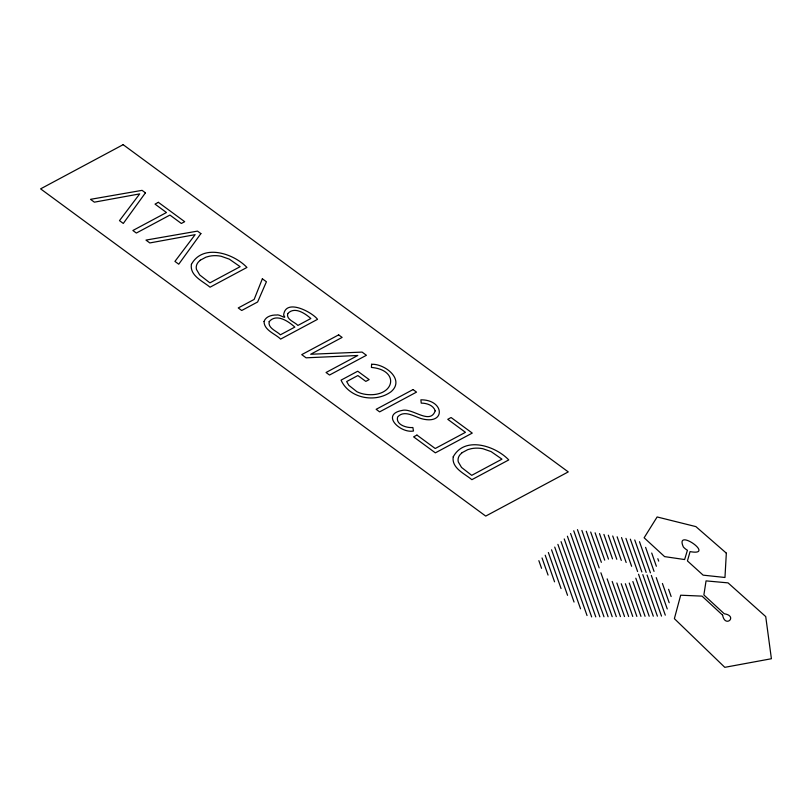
<?xml version="1.0" encoding="UTF-8"?>
<svg xmlns="http://www.w3.org/2000/svg" width="812" height="812" viewBox="0 0 812 812"><rect width="100%" height="100%" fill="white"/><g stroke="black" fill="none" stroke-linecap="round" stroke-linejoin="round"><path stroke-width="1.22" d="M657.842 558.697L658.694 561.122M668.591 589.299L671.138 596.526M651.721 553.033L656.37 566.258M662.419 583.473L669.189 602.737M645.601 547.359L654.046 571.384M656.248 577.647L667.251 608.949M639.48 541.695L650.432 572.856M651.336 575.424L665.302 615.161M634.751 539.97L646.159 572.43M647.073 575.018L661.506 616.105M630.345 539.168L641.876 571.993M642.799 574.612L657.395 616.156M625.94 538.376L637.603 571.557M638.536 574.206L653.295 616.196M621.535 537.585L631.624 566.289M635.816 578.215L649.184 616.247M617.13 536.793L626.164 562.503M632.852 581.524L645.073 616.298M612.725 535.991L621.302 560.412M629.259 583.067L640.962 616.349M608.32 535.199L616.785 559.285M625.372 583.737L636.852 616.399M603.915 534.408L612.512 558.869M621.241 583.726L632.741 616.44M599.51 533.616L608.462 559.103M616.866 583.006L628.63 616.491M595.105 532.814L604.707 560.168M612.197 581.463L624.529 616.541M590.689 532.022L601.347 562.33M607.163 578.875L620.419 616.592M586.284 531.231L599.175 567.892M600.9 572.795L616.308 616.643M581.879 530.439L612.197 616.684M577.474 529.637L608.087 616.734M573.749 530.784L603.976 616.785M570.582 533.494L599.865 616.836M567.405 536.214L595.764 616.887M564.238 538.935L591.654 616.927M561.062 541.645L587.035 615.537M557.895 544.365L580.539 608.787M554.718 547.075L574.043 602.047M551.551 549.795L567.547 595.308M548.374 552.515L561.051 588.558M545.207 555.225L554.555 581.818M542.03 557.946L548.059 575.079M538.863 560.656L541.563 568.329M435.202 410.842C430.116 425.336 412.323 407.654 402.255 410.405C380.148 414.394 400.56 433.638 413.47 430.999L412.872 427.518C406.893 428.127 395.495 424.808 397.596 417.043C403.767 409.735 413.856 416.221 420.89 418.505C446.052 425.833 444.854 399.636 420.88 399.829L421.235 403.128C426.615 403.067 433.425 405.229 435.202 410.842M264.042 321.501C264.083 330.413 275.319 333.773 280.627 339.101L317.533 319.339C312.478 312.397 285.408 297.74 283.632 315.147C287.722 320.557 279.216 313.808 276.659 315.026C271.878 314.802 265.686 316.447 264.042 321.501M726.334 553.145L724.964 577.484L703.131 575.15L687.429 560.919L690.068 551.602C716.661 556.535 674.122 526.683 683.389 547.014A19.985 12.606 4.8 0 0 687.419 550.272L684.617 559.549L664.602 556.616L644.129 537.777L657.131 516.96L695.874 526.602L726.334 553.145M371.612 364.273L371.419 367.44C399.656 369.917 395.15 396.094 368.618 394.662A19.985 12.606 4.8 0 1 356.915 391.719L348.845 385.345L346.653 381.549L357.869 375.55L365.816 381.396L369.155 379.61L357.727 371.216L341.06 380.138C349.262 398.438 375.479 403.28 391.079 391.709C405.34 379.508 384.726 363.614 371.612 364.273M191.409 264.357C189.572 275.786 203.03 281.267 210.034 287.204L246.939 267.452C233.694 253.435 202.878 243.235 191.409 264.357M453.228 456.831C451.401 468.26 464.85 473.741 471.853 479.689L508.759 459.927C495.513 445.91 464.697 435.699 453.228 456.831M722.609 615.151C725.116 628.518 738.412 616.044 724.243 613.74L703.872 594.952L706.054 580.884L728.039 582.874L765.726 616.582L771.4 658.735L724.791 667.332L674.376 618.663L680.679 595.206L702.045 596.13L722.609 615.151M269.178 321.643C267.655 328.241 276.79 331.093 280.384 334.818L294.827 327.094C288.605 321.481 276.506 312.985 269.178 321.643M287.712 313.655C286.017 319.644 294.888 322.019 297.902 325.439L310.834 318.517C305.17 313.462 294.411 306.022 287.712 313.655M262.367 278.79L254.146 299.435L238.241 307.951L241.712 310.499L257.617 301.983L266.417 281.774L262.367 278.79M145.439 192.83L123.292 223.442L119.486 220.641L139.684 193.895L94.365 202.168L90.508 199.336L142.07 190.353L145.439 192.83M200.889 233.602L178.741 264.204L174.935 261.403L195.134 234.658L149.814 242.94L145.957 240.098L197.519 231.115L200.889 233.602M200.29 260.195L198.25 262.185A18.991 11.977 4.8 0 0 196.463 269.422L199.722 274.974L209.902 282.87L240.139 266.681L229.299 259.14L221.077 256.247A18.98 11.967 4.8 0 0 209.405 256.216L205.943 257.171L200.29 260.195M462.109 452.67L460.069 454.659A19.011 11.987 4.8 0 0 458.283 461.906L461.541 467.448L471.721 475.345L501.958 459.156L491.118 451.614L482.907 448.721A18.991 11.977 4.8 0 0 471.224 448.691L467.763 449.645L462.109 452.67M123.14 144.668L40.6 188.861L485.718 516.087L568.258 471.904L123.14 144.668M158.36 202.33L155.031 204.116L166.46 212.521L132.884 230.496L136.355 233.044L169.931 215.068L181.36 223.473L184.689 221.686L158.36 202.33M338.655 334.869L301.739 354.631L306.083 357.818L357.787 355.494L326.048 372.495L329.52 375.042L366.425 355.28L362.081 352.093L310.692 354.255L342.126 337.416L338.655 334.869M413.054 389.567L376.149 409.319L379.62 411.877L416.526 392.115L413.054 389.567M416.942 435.08L413.612 436.866L435.354 452.852L472.259 433.09L451.096 417.53L447.757 419.317L465.459 432.329L435.222 448.508L416.942 435.08"/></g></svg>
